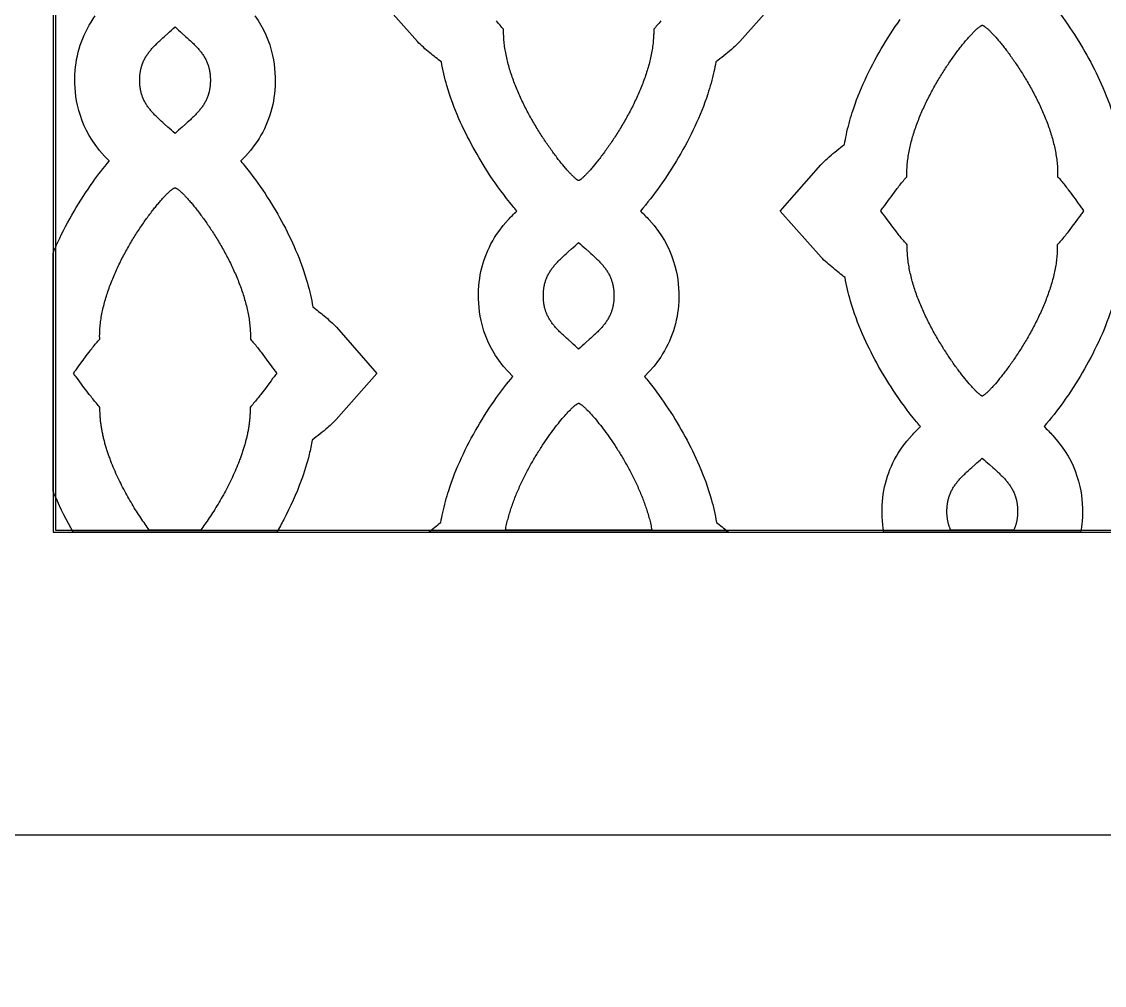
# Model space of a CAD drawing. Extents: x -522 to 490, y -765 to 755.
# Drawn here: x -215.4 to 72.6, y -500 to -243.7 of the extents above; entities that cross this region are included whole.
import ezdxf

# ---------------------------------------------------------------- set-up
doc = ezdxf.new("R2010")
doc.units = 0
doc.layers.add('Nível_Padrão', color=1, linetype='CONTINUOUS')

msp = doc.modelspace()

# ---------------------------------------------------------------- linework, layer by layer
at = {"layer": 'Nível_Padrão'}
for points in [[(-287.48, 415.45), (-287.48, -415.45), (-323.86, -451.83), (-323.86, -451.83, 0.414214), (-323.86, -468.09), (-295.31, -496.64, 0.414214), (-279.04, -496.64), (-242.37, -459.97), (242.37, -459.97), (279.04, -496.64, 0.414214), (295.31, -496.64), (323.86, -468.09, 0.414214), (323.86, -451.83), (287.48, -415.45), (287.48, 415.45)], [(-13.52, -236.7), (-24.34, -248.95, -0.022597), (-26.59, -251.07, -0.016332), (-30.74, -254.39, -0.015153), (-31.26, -257.02, -0.024314), (-32.89, -262.91, -0.029795), (-36.33, -271.56, -0.044806), (-45.65, -287.45, -0.025143), (-50.8, -294.04, -0.018552), (-48.46, -296.41), (-47.18, -297.9), (-45.97, -299.48, -0.10174), (-41.28, -309.99, -0.073786), (-40.69, -319.22, -0.136917), (-45.97, -333.69), (-47.18, -335.27), (-48.46, -336.76), (-49.7, -338.06), (-49.73, -338.09, -0.010994), (-48.56, -339.5, -0.023432), (-43.29, -346.76, -0.044194), (-35.15, -361.75, -0.032601), (-32, -370.59, -0.029067), (-30.59, -376.87, -0.009086), (-27.54, -379.29, -0.001908), (-27.32, -379.47), (-107.13, -379.47, -0.012931), (-103.87, -376.87, -0.0151), (-103.38, -374.27, -0.024526), (-101.79, -368.35, -0.030257), (-98.39, -359.67, -0.046542), (-89.04, -343.65, -0.021976), (-84.73, -338.09), (-84.76, -338.06), (-86, -336.76), (-87.28, -335.27), (-88.49, -333.69, -0.10174), (-93.18, -323.18, -0.073786), (-93.77, -313.95, -0.136917), (-88.49, -299.48), (-87.28, -297.9), (-86, -296.41, -0.018552), (-83.66, -294.04, -0.010911), (-84.76, -292.75, -0.026422), (-90.91, -284.37, -0.042848), (-99.06, -269.48, -0.032174), (-102.26, -260.68, -0.029044), (-103.72, -254.39, -0.009153), (-106.84, -251.94, -0.028832), (-110.11, -248.95), (-120.94, -236.7)], [(58.79, -238.95, -0.023432), (64.06, -246.21, -0.044194), (72.2, -261.2, -0.032601), (75.35, -270.04, -0.029067)], [(-153.32, -242.15, -0.10174), (-148.63, -252.65, -0.073786), (-148.04, -261.88, -0.136917), (-153.32, -276.35), (-154.53, -277.93), (-155.81, -279.43), (-157.05, -280.72), (-157.08, -280.75, -0.010994), (-155.91, -282.16, -0.023432), (-150.64, -289.42, -0.044194), (-142.5, -304.42, -0.032601), (-139.35, -313.25, -0.029067), (-137.94, -319.53, -0.009086), (-134.89, -321.95, -0.028841), (-131.64, -324.95), (-120.87, -337.25), (-131.69, -349.5, -0.022597), (-133.94, -351.62, -0.016332), (-138.09, -354.95, -0.019619), (-138.89, -358.79, -0.027703), (-141.02, -365.72, -0.033313), (-145.65, -376.08, -0.009383), (-147.52, -379.47), (-201.64, -379.47, -0.026664), (-206.41, -370.04, -0.005028), (-206.99, -368.69), (-206.99, -368.69), (-206.99, -305.17, -0.010058), (-205.74, -302.33, -0.046542), (-196.39, -286.31, -0.021976), (-192.08, -280.75), (-192.11, -280.72), (-193.35, -279.43), (-194.63, -277.93), (-195.84, -276.35, -0.10174), (-200.53, -265.85, -0.073786), (-201.12, -256.62, -0.136917), (-195.84, -242.15)], [(74.46, -320.25, -0.029795), (71.02, -328.89, -0.044806), (61.7, -344.79, -0.025143), (56.55, -351.38, -0.018552), (58.89, -353.75), (60.17, -355.24), (61.38, -356.82, -0.10174), (66.07, -367.33, -0.073786), (66.66, -376.56, -0.025683), (66.28, -379.47), (13.97, -379.47, -0.065256), (13.58, -371.29, -0.136917), (18.86, -356.82), (20.07, -355.24), (21.35, -353.75, -0.018552), (23.69, -351.38, -0.010911), (22.59, -350.09, -0.026422), (16.44, -341.71, -0.042848), (8.29, -326.82, -0.032174), (5.09, -318.02, -0.029044), (3.63, -311.73, -0.009153), (0.51, -309.28, -0.028832), (-2.76, -306.29), (-13.59, -294.04), (-2.82, -281.74, -0.022613), (-0.59, -279.61, -0.016223), (3.48, -276.31, -0.0151), (3.97, -273.71, -0.024526), (5.56, -267.8, -0.030257), (8.96, -259.12, -0.046542), (18.31, -243.09, -0.021976)]]:
    msp.add_lwpolyline(points, format="xyb", dxfattribs=at)
for points in [[(-206.99, -379.47), (206.99, -379.47), (206.99, 379.47), (-206.99, 379.47), (-206.99, -379.47)], [(-206.41, -378.9), (206.41, -378.9), (206.41, 378.9), (-206.41, 378.9), (-206.41, -378.9)], [(40.12, -244.61), (40.19, -244.63), (40.27, -244.66), (40.35, -244.7), (40.44, -244.75), (40.53, -244.8), (40.63, -244.86), (40.73, -244.93), (40.83, -245.01), (40.94, -245.09), (41.06, -245.18), (41.18, -245.28), (41.3, -245.38), (41.43, -245.49), (41.56, -245.61), (41.7, -245.73), (41.84, -245.86), (41.99, -246), (42.14, -246.14), (42.29, -246.29), (42.44, -246.45), (42.6, -246.61), (42.77, -246.78), (42.93, -246.96), (43.1, -247.14), (43.27, -247.33), (43.45, -247.52), (43.63, -247.72), (43.81, -247.92), (43.99, -248.13), (44.18, -248.35), (44.37, -248.57), (44.56, -248.8), (44.76, -249.03), (44.95, -249.27), (45.15, -249.51), (45.35, -249.76), (45.55, -250.01), (45.76, -250.27), (45.96, -250.54), (46.17, -250.8), (46.38, -251.08), (46.59, -251.35), (46.81, -251.64), (47.02, -251.92), (47.24, -252.22), (47.45, -252.51), (47.67, -252.81), (47.89, -253.12), (48.11, -253.43), (48.33, -253.74), (48.55, -254.06), (48.77, -254.38), (48.99, -254.7), (49.22, -255.03), (49.44, -255.36), (49.66, -255.7), (49.89, -256.04), (50.11, -256.38), (50.33, -256.73), (50.55, -257.08), (50.78, -257.44), (51, -257.79), (51.22, -258.15), (51.44, -258.52), (51.66, -258.88), (51.88, -259.25), (52.1, -259.62), (52.32, -260), (52.54, -260.38), (52.75, -260.76), (52.97, -261.14), (53.18, -261.53), (53.39, -261.92), (53.6, -262.31), (53.81, -262.7), (54.02, -263.09), (54.23, -263.49), (54.43, -263.89), (54.63, -264.29), (54.83, -264.7), (55.03, -265.1), (55.22, -265.51), (55.42, -265.92), (55.61, -266.33), (55.8, -266.74), (55.98, -267.15), (56.16, -267.57), (56.34, -267.98), (56.52, -268.4), (56.7, -268.82), (56.87, -269.24), (57.03, -269.66), (57.2, -270.08), (57.36, -270.51), (57.52, -270.93), (57.67, -271.35), (57.82, -271.78), (57.97, -272.2), (58.11, -272.63), (58.25, -273.06), (58.38, -273.49), (58.52, -273.91), (58.64, -274.34), (58.76, -274.77), (58.88, -275.2), (59, -275.62), (59.1, -276.05), (59.21, -276.48), (59.31, -276.91), (59.4, -277.34), (59.49, -277.76), (59.57, -278.19), (59.65, -278.62), (59.73, -279.04), (59.8, -279.47), (59.86, -279.89), (59.92, -280.31), (59.97, -280.74), (60.01, -281.16), (60.05, -281.58), (60.09, -282), (60.12, -282.42), (60.13, -282.63), (60.14, -282.84), (60.15, -283.04), (60.16, -283.25), (60.16, -283.46), (60.17, -283.67), (60.17, -283.87), (60.17, -284.08), (60.17, -284.29), (60.17, -284.49), (60.16, -284.7), (60.16, -284.9), (60.39, -285.16), (60.62, -285.42), (60.86, -285.69), (61.09, -285.97), (61.33, -286.26), (61.57, -286.55), (61.8, -286.84), (62.04, -287.14), (62.28, -287.45), (62.52, -287.75), (62.75, -288.06), (62.99, -288.37), (63.46, -289), (63.92, -289.62), (64.38, -290.24), (64.82, -290.84), (65.67, -292.01), (66.07, -292.55), (66.46, -293.07), (66.64, -293.31), (66.82, -293.55), (67, -293.77), (67.16, -293.98), (66.99, -294.2), (66.82, -294.42), (66.64, -294.66), (66.45, -294.9), (66.06, -295.41), (65.66, -295.96), (64.79, -297.12), (64.34, -297.72), (63.88, -298.34), (63.42, -298.96), (62.94, -299.58), (62.7, -299.89), (62.46, -300.2), (62.22, -300.51), (61.98, -300.81), (61.74, -301.11), (61.5, -301.4), (61.26, -301.69), (61.02, -301.97), (60.78, -302.25), (60.55, -302.52), (60.31, -302.78), (60.08, -303.04), (60.08, -303.24), (60.08, -303.45), (60.08, -303.66), (60.08, -303.86), (60.08, -304.07), (60.08, -304.27), (60.07, -304.48), (60.06, -304.69), (60.05, -304.9), (60.04, -305.11), (60.03, -305.31), (60.02, -305.52), (59.98, -305.94), (59.95, -306.36), (59.9, -306.78), (59.85, -307.2), (59.8, -307.63), (59.74, -308.05), (59.67, -308.47), (59.6, -308.9), (59.52, -309.32), (59.44, -309.75), (59.35, -310.18), (59.26, -310.6), (59.16, -311.03), (59.06, -311.46), (58.95, -311.89), (58.84, -312.31), (58.72, -312.74), (58.6, -313.17), (58.47, -313.6), (58.34, -314.02), (58.21, -314.45), (58.07, -314.88), (57.93, -315.3), (57.78, -315.73), (57.63, -316.16), (57.48, -316.58), (57.32, -317), (57.16, -317.43), (57, -317.85), (56.83, -318.27), (56.66, -318.69), (56.49, -319.11), (56.31, -319.53), (56.13, -319.95), (55.95, -320.36), (55.76, -320.78), (55.57, -321.19), (55.38, -321.6), (55.19, -322.01), (55, -322.42), (54.8, -322.83), (54.6, -323.23), (54.4, -323.63), (54.19, -324.03), (53.99, -324.43), (53.78, -324.83), (53.57, -325.23), (53.36, -325.62), (53.15, -326.01), (52.93, -326.4), (52.72, -326.78), (52.5, -327.16), (52.29, -327.54), (52.07, -327.92), (51.85, -328.29), (51.63, -328.67), (51.41, -329.04), (51.19, -329.4), (50.96, -329.76), (50.74, -330.12), (50.52, -330.48), (50.3, -330.83), (50.07, -331.18), (49.85, -331.53), (49.63, -331.87), (49.4, -332.21), (49.18, -332.55), (48.96, -332.88), (48.74, -333.21), (48.52, -333.53), (48.3, -333.85), (48.08, -334.17), (47.86, -334.48), (47.64, -334.79), (47.42, -335.1), (47.21, -335.39), (46.99, -335.69), (46.78, -335.98), (46.56, -336.27), (46.35, -336.55), (46.14, -336.83), (45.94, -337.1), (45.73, -337.37), (45.53, -337.63), (45.13, -338.14), (44.73, -338.63), (44.35, -339.1), (43.98, -339.55), (43.61, -339.97), (43.44, -340.18), (43.26, -340.38), (43.09, -340.57), (42.92, -340.76), (42.76, -340.94), (42.6, -341.11), (42.44, -341.28), (42.29, -341.44), (42.14, -341.6), (41.99, -341.75), (41.85, -341.89), (41.71, -342.03), (41.58, -342.16), (41.45, -342.28), (41.32, -342.4), (41.2, -342.51), (41.08, -342.61), (40.97, -342.71), (40.86, -342.8), (40.76, -342.88), (40.66, -342.96), (40.57, -343.02), (40.48, -343.08), (40.4, -343.14), (40.32, -343.18), (40.25, -343.22), (40.18, -343.25), (40.12, -343.27), (40.06, -343.25), (39.99, -343.22), (39.92, -343.18), (39.84, -343.14), (39.76, -343.08), (39.67, -343.02), (39.58, -342.96), (39.48, -342.88), (39.38, -342.8), (39.27, -342.71), (39.16, -342.61), (39.04, -342.51), (38.92, -342.4), (38.79, -342.28), (38.66, -342.16), (38.53, -342.03), (38.39, -341.89), (38.25, -341.75), (38.1, -341.6), (37.95, -341.44), (37.8, -341.28), (37.64, -341.11), (37.48, -340.94), (37.32, -340.76), (37.15, -340.57), (36.98, -340.38), (36.81, -340.18), (36.63, -339.97), (36.27, -339.55), (35.89, -339.1), (35.51, -338.63), (35.12, -338.14), (34.71, -337.63), (34.51, -337.37), (34.31, -337.1), (34.1, -336.83), (33.89, -336.55), (33.68, -336.27), (33.47, -335.98), (33.25, -335.69), (33.04, -335.39), (32.82, -335.1), (32.6, -334.79), (32.38, -334.48), (32.17, -334.17), (31.95, -333.85), (31.72, -333.53), (31.5, -333.21), (31.28, -332.88), (31.06, -332.55), (30.84, -332.21), (30.61, -331.87), (30.39, -331.53), (30.17, -331.18), (29.94, -330.83), (29.72, -330.48), (29.5, -330.12), (29.28, -329.76), (29.06, -329.4), (28.83, -329.04), (28.61, -328.67), (28.39, -328.29), (28.17, -327.92), (27.96, -327.54), (27.74, -327.16), (27.52, -326.78), (27.31, -326.4), (27.09, -326.01), (26.88, -325.62), (26.67, -325.23), (26.46, -324.83), (26.25, -324.43), (26.05, -324.03), (25.84, -323.63), (25.64, -323.23), (25.44, -322.83), (25.25, -322.42), (25.05, -322.01), (24.86, -321.6), (24.67, -321.19), (24.48, -320.78), (24.29, -320.36), (24.11, -319.95), (23.93, -319.53), (23.75, -319.11), (23.58, -318.69), (23.41, -318.27), (23.24, -317.85), (23.08, -317.43), (22.92, -317), (22.76, -316.58), (22.61, -316.16), (22.46, -315.73), (22.31, -315.3), (22.17, -314.88), (22.03, -314.45), (21.9, -314.02), (21.77, -313.6), (21.64, -313.17), (21.52, -312.74), (21.4, -312.31), (21.29, -311.89), (21.18, -311.46), (21.08, -311.03), (20.98, -310.6), (20.89, -310.18), (20.8, -309.75), (20.72, -309.32), (20.64, -308.9), (20.57, -308.47), (20.5, -308.05), (20.44, -307.63), (20.39, -307.2), (20.34, -306.78), (20.29, -306.36), (20.26, -305.94), (20.22, -305.52), (20.21, -305.31), (20.2, -305.11), (20.19, -304.9), (20.18, -304.69), (20.17, -304.48), (20.17, -304.27), (20.16, -304.07), (20.16, -303.86), (20.16, -303.66), (20.16, -303.45), (20.16, -303.24), (20.16, -303.04), (19.93, -302.78), (19.7, -302.52), (19.46, -302.25), (19.22, -301.97), (18.98, -301.69), (18.74, -301.4), (18.5, -301.11), (18.26, -300.81), (18.02, -300.51), (17.78, -300.2), (17.54, -299.89), (17.3, -299.58), (16.83, -298.96), (16.36, -298.34), (15.9, -297.72), (15.45, -297.12), (14.59, -295.96), (14.18, -295.41), (13.79, -294.9), (13.6, -294.66), (13.42, -294.42), (13.25, -294.2), (13.08, -293.98), (13.25, -293.77), (13.42, -293.55), (13.6, -293.31), (13.78, -293.07), (14.17, -292.55), (14.57, -292.01), (15.42, -290.84), (15.86, -290.24), (16.32, -289.62), (16.78, -289), (17.25, -288.37), (17.49, -288.06), (17.72, -287.75), (17.96, -287.45), (18.2, -287.14), (18.44, -286.84), (18.68, -286.55), (18.91, -286.26), (19.15, -285.97), (19.39, -285.69), (19.62, -285.42), (19.85, -285.16), (20.09, -284.9), (20.08, -284.7), (20.08, -284.49), (20.07, -284.29), (20.07, -284.08), (20.07, -283.87), (20.08, -283.67), (20.08, -283.46), (20.09, -283.25), (20.09, -283.04), (20.1, -282.84), (20.11, -282.63), (20.12, -282.42), (20.15, -282), (20.19, -281.58), (20.23, -281.16), (20.27, -280.74), (20.32, -280.31), (20.38, -279.89), (20.45, -279.47), (20.51, -279.04), (20.59, -278.62), (20.67, -278.19), (20.75, -277.76), (20.84, -277.34), (20.93, -276.91), (21.03, -276.48), (21.14, -276.05), (21.25, -275.62), (21.36, -275.2), (21.48, -274.77), (21.6, -274.34), (21.73, -273.91), (21.86, -273.49), (21.99, -273.06), (22.13, -272.63), (22.27, -272.2), (22.42, -271.78), (22.57, -271.35), (22.72, -270.93), (22.88, -270.51), (23.04, -270.08), (23.21, -269.66), (23.38, -269.24), (23.55, -268.82), (23.72, -268.4), (23.9, -267.98), (24.08, -267.57), (24.26, -267.15), (24.45, -266.74), (24.63, -266.33), (24.82, -265.92), (25.02, -265.51), (25.21, -265.1), (25.41, -264.7), (25.61, -264.29), (25.81, -263.89), (26.02, -263.49), (26.22, -263.09), (26.43, -262.7), (26.64, -262.31), (26.85, -261.92), (27.06, -261.53), (27.27, -261.14), (27.49, -260.76), (27.7, -260.38), (27.92, -260), (28.14, -259.62), (28.36, -259.25), (28.58, -258.88), (28.8, -258.52), (29.02, -258.15), (29.24, -257.79), (29.46, -257.44), (29.69, -257.08), (29.91, -256.73), (30.13, -256.38), (30.36, -256.04), (30.58, -255.7), (30.8, -255.36), (31.03, -255.03), (31.25, -254.7), (31.47, -254.38), (31.69, -254.06), (31.91, -253.74), (32.13, -253.43), (32.35, -253.12), (32.57, -252.81), (32.79, -252.51), (33, -252.22), (33.22, -251.92), (33.43, -251.64), (33.65, -251.35), (33.86, -251.08), (34.07, -250.8), (34.28, -250.54), (34.48, -250.27), (34.69, -250.01), (34.89, -249.76), (35.09, -249.51), (35.29, -249.27), (35.49, -249.03), (35.68, -248.8), (35.87, -248.57), (36.06, -248.35), (36.25, -248.13), (36.43, -247.92), (36.61, -247.72), (36.79, -247.52), (36.97, -247.33), (37.14, -247.14), (37.31, -246.96), (37.48, -246.78), (37.64, -246.61), (37.8, -246.45), (37.95, -246.29), (38.11, -246.14), (38.25, -246), (38.4, -245.86), (38.54, -245.73), (38.68, -245.61), (38.81, -245.49), (38.94, -245.38), (39.06, -245.28), (39.18, -245.18), (39.3, -245.09), (39.41, -245.01), (39.52, -244.93), (39.62, -244.86), (39.71, -244.8), (39.81, -244.75), (39.89, -244.7), (39.97, -244.66), (40.05, -244.63), (40.12, -244.61)], [(-183.97, -259.25), (-183.97, -259.09), (-183.97, -258.93), (-183.97, -258.78), (-183.96, -258.62), (-183.95, -258.47), (-183.94, -258.32), (-183.94, -258.17), (-183.92, -258.02), (-183.91, -257.88), (-183.9, -257.73), (-183.88, -257.59), (-183.86, -257.44), (-183.85, -257.3), (-183.83, -257.16), (-183.8, -257.02), (-183.78, -256.89), (-183.76, -256.75), (-183.73, -256.62), (-183.7, -256.48), (-183.68, -256.35), (-183.65, -256.22), (-183.62, -256.09), (-183.58, -255.96), (-183.55, -255.83), (-183.52, -255.7), (-183.48, -255.58), (-183.44, -255.45), (-183.4, -255.33), (-183.36, -255.21), (-183.32, -255.09), (-183.28, -254.97), (-183.23, -254.85), (-183.14, -254.61), (-183.05, -254.38), (-182.94, -254.15), (-182.84, -253.92), (-182.73, -253.7), (-182.61, -253.48), (-182.49, -253.26), (-182.37, -253.05), (-182.24, -252.84), (-182.11, -252.63), (-181.97, -252.42), (-181.83, -252.22), (-181.68, -252.02), (-181.53, -251.82), (-181.38, -251.62), (-181.22, -251.42), (-181.06, -251.23), (-180.9, -251.03), (-180.73, -250.84), (-180.55, -250.65), (-180.38, -250.46), (-180.2, -250.27), (-180.02, -250.08), (-179.83, -249.89), (-179.64, -249.7), (-179.45, -249.51), (-179.25, -249.32), (-179.06, -249.13), (-178.86, -248.94), (-178.65, -248.75), (-178.24, -248.37), (-177.81, -247.98), (-177.37, -247.59), (-176.47, -246.79), (-176.01, -246.38), (-175.54, -245.96), (-175.06, -245.53), (-174.58, -245.08), (-174.1, -245.53), (-173.62, -245.96), (-173.15, -246.38), (-172.69, -246.79), (-171.79, -247.59), (-171.35, -247.98), (-170.92, -248.37), (-170.51, -248.75), (-170.3, -248.94), (-170.1, -249.13), (-169.9, -249.32), (-169.71, -249.51), (-169.52, -249.7), (-169.33, -249.89), (-169.14, -250.08), (-168.96, -250.27), (-168.78, -250.46), (-168.61, -250.65), (-168.43, -250.84), (-168.26, -251.03), (-168.1, -251.23), (-167.94, -251.42), (-167.78, -251.62), (-167.63, -251.82), (-167.48, -252.02), (-167.33, -252.22), (-167.19, -252.42), (-167.05, -252.63), (-166.92, -252.84), (-166.79, -253.05), (-166.67, -253.26), (-166.55, -253.48), (-166.43, -253.7), (-166.32, -253.92), (-166.21, -254.15), (-166.11, -254.38), (-166.02, -254.61), (-165.93, -254.85), (-165.88, -254.97), (-165.84, -255.09), (-165.8, -255.21), (-165.76, -255.33), (-165.72, -255.45), (-165.68, -255.58), (-165.64, -255.7), (-165.61, -255.83), (-165.58, -255.96), (-165.54, -256.09), (-165.51, -256.22), (-165.48, -256.35), (-165.45, -256.48), (-165.43, -256.62), (-165.4, -256.75), (-165.38, -256.89), (-165.36, -257.02), (-165.33, -257.16), (-165.31, -257.3), (-165.3, -257.44), (-165.28, -257.59), (-165.26, -257.73), (-165.25, -257.88), (-165.24, -258.02), (-165.22, -258.17), (-165.21, -258.32), (-165.21, -258.47), (-165.2, -258.62), (-165.19, -258.78), (-165.19, -258.93), (-165.19, -259.09), (-165.19, -259.25), (-165.19, -259.41), (-165.19, -259.56), (-165.19, -259.72), (-165.2, -259.87), (-165.21, -260.02), (-165.21, -260.18), (-165.22, -260.32), (-165.24, -260.47), (-165.25, -260.62), (-165.26, -260.76), (-165.28, -260.91), (-165.3, -261.05), (-165.31, -261.19), (-165.33, -261.33), (-165.36, -261.47), (-165.38, -261.61), (-165.4, -261.74), (-165.43, -261.88), (-165.45, -262.01), (-165.48, -262.15), (-165.51, -262.28), (-165.54, -262.41), (-165.58, -262.54), (-165.61, -262.66), (-165.64, -262.79), (-165.68, -262.92), (-165.72, -263.04), (-165.76, -263.16), (-165.8, -263.29), (-165.84, -263.41), (-165.88, -263.53), (-165.93, -263.65), (-166.02, -263.89), (-166.11, -264.12), (-166.21, -264.35), (-166.32, -264.57), (-166.43, -264.8), (-166.55, -265.02), (-166.67, -265.23), (-166.79, -265.45), (-166.92, -265.66), (-167.05, -265.87), (-167.19, -266.07), (-167.33, -266.28), (-167.48, -266.48), (-167.63, -266.68), (-167.78, -266.88), (-167.94, -267.07), (-168.1, -267.27), (-168.26, -267.46), (-168.43, -267.66), (-168.61, -267.85), (-168.78, -268.04), (-168.96, -268.23), (-169.14, -268.42), (-169.33, -268.61), (-169.52, -268.8), (-169.71, -268.99), (-169.9, -269.17), (-170.1, -269.36), (-170.3, -269.55), (-170.51, -269.74), (-170.92, -270.13), (-171.35, -270.51), (-171.79, -270.9), (-172.69, -271.7), (-173.15, -272.11), (-173.62, -272.54), (-174.1, -272.97), (-174.58, -273.41), (-175.06, -272.97), (-175.54, -272.54), (-176.01, -272.11), (-176.47, -271.7), (-177.37, -270.9), (-177.81, -270.51), (-178.24, -270.13), (-178.65, -269.74), (-178.86, -269.55), (-179.06, -269.36), (-179.25, -269.17), (-179.45, -268.99), (-179.64, -268.8), (-179.83, -268.61), (-180.02, -268.42), (-180.2, -268.23), (-180.38, -268.04), (-180.55, -267.85), (-180.73, -267.66), (-180.9, -267.46), (-181.06, -267.27), (-181.22, -267.07), (-181.38, -266.88), (-181.53, -266.68), (-181.68, -266.48), (-181.83, -266.28), (-181.97, -266.07), (-182.11, -265.87), (-182.24, -265.66), (-182.37, -265.45), (-182.49, -265.23), (-182.61, -265.02), (-182.73, -264.8), (-182.84, -264.57), (-182.94, -264.35), (-183.05, -264.12), (-183.14, -263.89), (-183.23, -263.65), (-183.28, -263.53), (-183.32, -263.41), (-183.36, -263.29), (-183.4, -263.16), (-183.44, -263.04), (-183.48, -262.92), (-183.52, -262.79), (-183.55, -262.66), (-183.58, -262.54), (-183.62, -262.41), (-183.65, -262.28), (-183.68, -262.15), (-183.7, -262.01), (-183.73, -261.88), (-183.76, -261.74), (-183.78, -261.61), (-183.8, -261.47), (-183.83, -261.33), (-183.85, -261.19), (-183.86, -261.05), (-183.88, -260.91), (-183.9, -260.76), (-183.91, -260.62), (-183.92, -260.47), (-183.94, -260.32), (-183.94, -260.18), (-183.95, -260.02), (-183.96, -259.87), (-183.97, -259.72), (-183.97, -259.56), (-183.97, -259.41), (-183.97, -259.25)], [(-167.74, -378.9), (-181.42, -378.9), (-181.7, -378.52), (-181.98, -378.13), (-182.26, -377.73), (-182.54, -377.33), (-182.83, -376.92), (-183.12, -376.51), (-183.4, -376.08), (-183.69, -375.65), (-183.98, -375.22), (-184.27, -374.77), (-184.56, -374.33), (-184.85, -373.87), (-185.14, -373.41), (-185.43, -372.95), (-185.72, -372.48), (-186, -372), (-186.29, -371.52), (-186.57, -371.04), (-186.86, -370.55), (-187.14, -370.05), (-187.42, -369.55), (-187.7, -369.05), (-187.97, -368.54), (-188.24, -368.03), (-188.51, -367.52), (-188.78, -367), (-189.04, -366.47), (-189.3, -365.95), (-189.55, -365.42), (-189.81, -364.89), (-190.05, -364.36), (-190.3, -363.82), (-190.54, -363.28), (-190.77, -362.74), (-191, -362.2), (-191.22, -361.65), (-191.44, -361.1), (-191.66, -360.55), (-191.76, -360.28), (-191.86, -360), (-191.96, -359.73), (-192.06, -359.45), (-192.16, -359.18), (-192.26, -358.9), (-192.35, -358.62), (-192.45, -358.35), (-192.54, -358.07), (-192.63, -357.79), (-192.72, -357.52), (-192.8, -357.24), (-192.89, -356.96), (-192.97, -356.68), (-193.05, -356.4), (-193.13, -356.13), (-193.21, -355.85), (-193.29, -355.57), (-193.36, -355.29), (-193.43, -355.02), (-193.5, -354.74), (-193.57, -354.46), (-193.63, -354.18), (-193.7, -353.9), (-193.76, -353.63), (-193.82, -353.35), (-193.88, -353.07), (-193.93, -352.79), (-193.98, -352.52), (-194.03, -352.24), (-194.08, -351.97), (-194.13, -351.69), (-194.17, -351.41), (-194.21, -351.14), (-194.25, -350.86), (-194.29, -350.59), (-194.33, -350.31), (-194.36, -350.04), (-194.39, -349.77), (-194.41, -349.49), (-194.44, -349.22), (-194.46, -348.95), (-194.48, -348.68), (-194.5, -348.4), (-194.51, -348.13), (-194.52, -347.86), (-194.53, -347.59), (-194.54, -347.32), (-194.54, -347.06), (-194.54, -346.79), (-194.54, -346.52), (-194.54, -346.26), (-194.77, -346), (-195.01, -345.74), (-195.24, -345.47), (-195.48, -345.19), (-195.72, -344.9), (-195.96, -344.62), (-196.2, -344.32), (-196.44, -344.02), (-196.68, -343.72), (-196.92, -343.42), (-197.16, -343.11), (-197.4, -342.8), (-197.88, -342.18), (-198.34, -341.56), (-198.8, -340.94), (-199.25, -340.33), (-200.11, -339.17), (-200.52, -338.63), (-200.91, -338.12), (-201.1, -337.87), (-201.28, -337.64), (-201.45, -337.41), (-201.62, -337.2), (-201.45, -336.99), (-201.28, -336.76), (-201.1, -336.53), (-200.92, -336.28), (-200.53, -335.77), (-200.13, -335.22), (-199.28, -334.06), (-198.84, -333.45), (-198.38, -332.83), (-197.92, -332.21), (-197.45, -331.59), (-197.21, -331.28), (-196.98, -330.97), (-196.74, -330.66), (-196.5, -330.36), (-196.26, -330.06), (-196.02, -329.76), (-195.79, -329.47), (-195.55, -329.19), (-195.31, -328.91), (-195.08, -328.64), (-194.85, -328.37), (-194.61, -328.12), (-194.62, -327.91), (-194.62, -327.71), (-194.63, -327.5), (-194.63, -327.3), (-194.63, -327.09), (-194.62, -326.88), (-194.62, -326.68), (-194.61, -326.47), (-194.61, -326.26), (-194.6, -326.05), (-194.59, -325.84), (-194.58, -325.63), (-194.55, -325.22), (-194.51, -324.8), (-194.47, -324.38), (-194.43, -323.95), (-194.38, -323.53), (-194.32, -323.11), (-194.26, -322.68), (-194.19, -322.26), (-194.11, -321.83), (-194.03, -321.41), (-193.95, -320.98), (-193.86, -320.55), (-193.77, -320.12), (-193.67, -319.7), (-193.56, -319.27), (-193.45, -318.84), (-193.34, -318.41), (-193.22, -317.98), (-193.1, -317.56), (-192.97, -317.13), (-192.84, -316.7), (-192.71, -316.27), (-192.57, -315.85), (-192.43, -315.42), (-192.28, -314.99), (-192.13, -314.57), (-191.98, -314.15), (-191.82, -313.72), (-191.66, -313.3), (-191.49, -312.88), (-191.33, -312.46), (-191.15, -312.04), (-190.98, -311.62), (-190.8, -311.2), (-190.62, -310.78), (-190.44, -310.37), (-190.26, -309.95), (-190.07, -309.54), (-189.88, -309.13), (-189.68, -308.72), (-189.49, -308.32), (-189.29, -307.91), (-189.09, -307.51), (-188.89, -307.11), (-188.69, -306.71), (-188.48, -306.31), (-188.27, -305.91), (-188.06, -305.52), (-187.85, -305.13), (-187.64, -304.74), (-187.43, -304.36), (-187.21, -303.97), (-187, -303.59), (-186.78, -303.22), (-186.56, -302.84), (-186.34, -302.47), (-186.12, -302.1), (-185.9, -301.73), (-185.68, -301.37), (-185.46, -301.01), (-185.24, -300.65), (-185.01, -300.3), (-184.79, -299.95), (-184.57, -299.6), (-184.34, -299.26), (-184.12, -298.92), (-183.9, -298.58), (-183.68, -298.25), (-183.45, -297.92), (-183.23, -297.59), (-183.01, -297.27), (-182.79, -296.95), (-182.57, -296.64), (-182.35, -296.33), (-182.13, -296.03), (-181.91, -295.73), (-181.7, -295.43), (-181.48, -295.14), (-181.27, -294.85), (-181.05, -294.57), (-180.84, -294.29), (-180.63, -294.02), (-180.42, -293.75), (-180.22, -293.49), (-180.01, -293.23), (-179.81, -292.98), (-179.61, -292.73), (-179.41, -292.48), (-179.21, -292.25), (-179.02, -292.01), (-178.83, -291.79), (-178.64, -291.57), (-178.45, -291.35), (-178.27, -291.14), (-178.09, -290.93), (-177.91, -290.73), (-177.73, -290.54), (-177.56, -290.35), (-177.39, -290.17), (-177.22, -290), (-177.06, -289.83), (-176.9, -289.67), (-176.75, -289.51), (-176.59, -289.36), (-176.45, -289.22), (-176.3, -289.08), (-176.16, -288.95), (-176.02, -288.82), (-175.89, -288.71), (-175.76, -288.6), (-175.64, -288.49), (-175.52, -288.39), (-175.4, -288.31), (-175.29, -288.22), (-175.19, -288.15), (-175.08, -288.08), (-174.99, -288.02), (-174.9, -287.96), (-174.81, -287.92), (-174.73, -287.88), (-174.65, -287.85), (-174.58, -287.83), (-174.51, -287.85), (-174.43, -287.88), (-174.35, -287.92), (-174.26, -287.96), (-174.17, -288.02), (-174.08, -288.08), (-173.97, -288.15), (-173.87, -288.22), (-173.76, -288.31), (-173.64, -288.39), (-173.52, -288.49), (-173.4, -288.6), (-173.27, -288.71), (-173.14, -288.82), (-173, -288.95), (-172.86, -289.08), (-172.71, -289.22), (-172.56, -289.36), (-172.41, -289.51), (-172.26, -289.67), (-172.1, -289.83), (-171.93, -290), (-171.77, -290.17), (-171.6, -290.35), (-171.43, -290.54), (-171.25, -290.73), (-171.07, -290.93), (-170.89, -291.14), (-170.71, -291.35), (-170.52, -291.57), (-170.33, -291.79), (-170.14, -292.01), (-169.95, -292.25), (-169.75, -292.48), (-169.55, -292.73), (-169.35, -292.98), (-169.15, -293.23), (-168.94, -293.49), (-168.74, -293.75), (-168.53, -294.02), (-168.32, -294.29), (-168.11, -294.57), (-167.89, -294.85), (-167.68, -295.14), (-167.46, -295.43), (-167.25, -295.73), (-167.03, -296.03), (-166.81, -296.33), (-166.59, -296.64), (-166.37, -296.95), (-166.15, -297.27), (-165.93, -297.59), (-165.71, -297.92), (-165.48, -298.25), (-165.26, -298.58), (-165.04, -298.92), (-164.82, -299.26), (-164.59, -299.6), (-164.37, -299.95), (-164.15, -300.3), (-163.92, -300.65), (-163.7, -301.01), (-163.48, -301.37), (-163.26, -301.73), (-163.04, -302.1), (-162.82, -302.47), (-162.6, -302.84), (-162.38, -303.22), (-162.16, -303.59), (-161.95, -303.97), (-161.73, -304.36), (-161.52, -304.74), (-161.31, -305.13), (-161.1, -305.52), (-160.89, -305.91), (-160.68, -306.31), (-160.47, -306.71), (-160.27, -307.11), (-160.07, -307.51), (-159.87, -307.91), (-159.67, -308.32), (-159.48, -308.72), (-159.28, -309.13), (-159.09, -309.54), (-158.9, -309.95), (-158.72, -310.37), (-158.54, -310.78), (-158.36, -311.2), (-158.18, -311.62), (-158.01, -312.04), (-157.83, -312.46), (-157.67, -312.88), (-157.5, -313.3), (-157.34, -313.72), (-157.18, -314.15), (-157.03, -314.57), (-156.88, -314.99), (-156.73, -315.42), (-156.59, -315.85), (-156.45, -316.27), (-156.32, -316.7), (-156.19, -317.13), (-156.06, -317.56), (-155.94, -317.98), (-155.82, -318.41), (-155.71, -318.84), (-155.6, -319.27), (-155.49, -319.7), (-155.39, -320.12), (-155.3, -320.55), (-155.21, -320.98), (-155.13, -321.41), (-155.05, -321.83), (-154.97, -322.26), (-154.9, -322.68), (-154.84, -323.11), (-154.78, -323.53), (-154.73, -323.95), (-154.69, -324.38), (-154.65, -324.8), (-154.61, -325.22), (-154.58, -325.63), (-154.57, -325.84), (-154.56, -326.05), (-154.55, -326.26), (-154.54, -326.47), (-154.54, -326.68), (-154.54, -326.88), (-154.53, -327.09), (-154.53, -327.3), (-154.53, -327.5), (-154.53, -327.71), (-154.54, -327.91), (-154.54, -328.12), (-154.31, -328.37), (-154.08, -328.64), (-153.85, -328.91), (-153.61, -329.19), (-153.37, -329.47), (-153.13, -329.76), (-152.9, -330.06), (-152.66, -330.36), (-152.42, -330.66), (-152.18, -330.97), (-151.95, -331.28), (-151.71, -331.59), (-151.24, -332.21), (-150.78, -332.83), (-150.32, -333.45), (-149.88, -334.06), (-149.03, -335.22), (-148.63, -335.77), (-148.24, -336.28), (-148.06, -336.53), (-147.88, -336.76), (-147.7, -336.99), (-147.54, -337.2), (-147.71, -337.41), (-147.88, -337.64), (-148.06, -337.87), (-148.25, -338.12), (-148.64, -338.63), (-149.05, -339.17), (-149.91, -340.33), (-150.36, -340.94), (-150.82, -341.56), (-151.28, -342.18), (-151.76, -342.8), (-152, -343.11), (-152.24, -343.42), (-152.48, -343.72), (-152.72, -344.02), (-152.96, -344.32), (-153.2, -344.62), (-153.44, -344.9), (-153.68, -345.19), (-153.92, -345.47), (-154.15, -345.74), (-154.39, -346), (-154.62, -346.26), (-154.62, -346.52), (-154.62, -346.79), (-154.62, -347.06), (-154.62, -347.32), (-154.63, -347.59), (-154.64, -347.86), (-154.65, -348.13), (-154.66, -348.4), (-154.68, -348.67), (-154.7, -348.94), (-154.72, -349.22), (-154.75, -349.49), (-154.77, -349.76), (-154.8, -350.03), (-154.83, -350.31), (-154.87, -350.58), (-154.9, -350.86), (-154.94, -351.13), (-154.99, -351.41), (-155.03, -351.68), (-155.08, -351.96), (-155.12, -352.23), (-155.17, -352.51), (-155.23, -352.78), (-155.28, -353.06), (-155.34, -353.34), (-155.4, -353.62), (-155.46, -353.89), (-155.52, -354.17), (-155.59, -354.45), (-155.66, -354.72), (-155.73, -355), (-155.8, -355.28), (-155.87, -355.56), (-155.95, -355.83), (-156.02, -356.11), (-156.1, -356.39), (-156.18, -356.67), (-156.27, -356.94), (-156.35, -357.22), (-156.44, -357.5), (-156.53, -357.78), (-156.62, -358.05), (-156.71, -358.33), (-156.8, -358.61), (-156.9, -358.88), (-156.99, -359.16), (-157.09, -359.43), (-157.19, -359.71), (-157.29, -359.99), (-157.39, -360.26), (-157.5, -360.54), (-157.71, -361.08), (-157.93, -361.63), (-158.15, -362.18), (-158.38, -362.72), (-158.62, -363.26), (-158.85, -363.8), (-159.1, -364.33), (-159.34, -364.87), (-159.6, -365.4), (-159.85, -365.93), (-160.11, -366.45), (-160.37, -366.97), (-160.64, -367.49), (-160.91, -368.01), (-161.18, -368.52), (-161.45, -369.03), (-161.73, -369.53), (-162.01, -370.03), (-162.29, -370.52), (-162.58, -371.02), (-162.86, -371.5), (-163.15, -371.98), (-163.43, -372.46), (-163.72, -372.93), (-164.01, -373.4), (-164.3, -373.86), (-164.59, -374.31), (-164.88, -374.76), (-165.17, -375.2), (-165.46, -375.64), (-165.75, -376.07), (-166.04, -376.5), (-166.33, -376.91), (-166.61, -377.32), (-166.9, -377.73), (-167.18, -378.13), (-167.46, -378.52), (-167.74, -378.9)], [(-76.62, -316.59), (-76.62, -316.43), (-76.62, -316.27), (-76.62, -316.12), (-76.61, -315.96), (-76.6, -315.81), (-76.59, -315.66), (-76.58, -315.51), (-76.57, -315.36), (-76.56, -315.21), (-76.55, -315.07), (-76.53, -314.92), (-76.51, -314.78), (-76.5, -314.64), (-76.48, -314.5), (-76.45, -314.36), (-76.43, -314.23), (-76.41, -314.09), (-76.38, -313.95), (-76.35, -313.82), (-76.33, -313.69), (-76.3, -313.56), (-76.27, -313.43), (-76.23, -313.3), (-76.2, -313.17), (-76.16, -313.04), (-76.13, -312.92), (-76.09, -312.79), (-76.05, -312.67), (-76.01, -312.55), (-75.97, -312.42), (-75.93, -312.3), (-75.88, -312.18), (-75.79, -311.95), (-75.7, -311.72), (-75.59, -311.49), (-75.49, -311.26), (-75.38, -311.04), (-75.26, -310.82), (-75.14, -310.6), (-75.02, -310.39), (-74.89, -310.18), (-74.76, -309.97), (-74.62, -309.76), (-74.48, -309.56), (-74.33, -309.36), (-74.18, -309.16), (-74.03, -308.96), (-73.87, -308.76), (-73.71, -308.57), (-73.54, -308.37), (-73.38, -308.18), (-73.2, -307.99), (-73.03, -307.8), (-72.85, -307.6), (-72.67, -307.42), (-72.48, -307.23), (-72.29, -307.04), (-72.1, -306.85), (-71.9, -306.66), (-71.71, -306.47), (-71.51, -306.28), (-71.3, -306.09), (-70.89, -305.71), (-70.46, -305.32), (-70.02, -304.93), (-69.12, -304.13), (-68.66, -303.72), (-68.19, -303.3), (-67.71, -302.87), (-67.23, -302.42), (-66.75, -302.87), (-66.27, -303.3), (-65.8, -303.72), (-65.34, -304.13), (-64.44, -304.93), (-64, -305.32), (-63.57, -305.71), (-63.16, -306.09), (-62.95, -306.28), (-62.75, -306.47), (-62.55, -306.66), (-62.36, -306.85), (-62.17, -307.04), (-61.98, -307.23), (-61.79, -307.42), (-61.61, -307.6), (-61.43, -307.8), (-61.26, -307.99), (-61.08, -308.18), (-60.91, -308.37), (-60.75, -308.57), (-60.59, -308.76), (-60.43, -308.96), (-60.28, -309.16), (-60.13, -309.36), (-59.98, -309.56), (-59.84, -309.76), (-59.7, -309.97), (-59.57, -310.18), (-59.44, -310.39), (-59.32, -310.6), (-59.2, -310.82), (-59.08, -311.04), (-58.97, -311.26), (-58.86, -311.49), (-58.76, -311.72), (-58.67, -311.95), (-58.58, -312.18), (-58.53, -312.3), (-58.49, -312.42), (-58.45, -312.55), (-58.41, -312.67), (-58.37, -312.79), (-58.33, -312.92), (-58.29, -313.04), (-58.26, -313.17), (-58.23, -313.3), (-58.19, -313.43), (-58.16, -313.56), (-58.13, -313.69), (-58.1, -313.82), (-58.08, -313.95), (-58.05, -314.09), (-58.03, -314.23), (-58.01, -314.36), (-57.98, -314.5), (-57.96, -314.64), (-57.95, -314.78), (-57.93, -314.92), (-57.91, -315.07), (-57.9, -315.21), (-57.89, -315.36), (-57.87, -315.51), (-57.86, -315.66), (-57.86, -315.81), (-57.85, -315.96), (-57.84, -316.12), (-57.84, -316.27), (-57.84, -316.43), (-57.84, -316.59), (-57.84, -316.74), (-57.84, -316.9), (-57.84, -317.06), (-57.85, -317.21), (-57.86, -317.36), (-57.86, -317.51), (-57.87, -317.66), (-57.89, -317.81), (-57.9, -317.96), (-57.91, -318.1), (-57.93, -318.25), (-57.95, -318.39), (-57.96, -318.53), (-57.98, -318.67), (-58.01, -318.81), (-58.03, -318.95), (-58.05, -319.08), (-58.08, -319.22), (-58.1, -319.35), (-58.13, -319.48), (-58.16, -319.62), (-58.19, -319.75), (-58.23, -319.87), (-58.26, -320), (-58.29, -320.13), (-58.33, -320.26), (-58.37, -320.38), (-58.41, -320.5), (-58.45, -320.63), (-58.49, -320.75), (-58.53, -320.87), (-58.58, -320.99), (-58.67, -321.22), (-58.76, -321.46), (-58.86, -321.69), (-58.97, -321.91), (-59.08, -322.13), (-59.2, -322.35), (-59.32, -322.57), (-59.44, -322.78), (-59.57, -323), (-59.7, -323.2), (-59.84, -323.41), (-59.98, -323.61), (-60.13, -323.82), (-60.28, -324.02), (-60.43, -324.21), (-60.59, -324.41), (-60.75, -324.61), (-60.91, -324.8), (-61.08, -324.99), (-61.26, -325.19), (-61.43, -325.38), (-61.61, -325.57), (-61.79, -325.76), (-61.98, -325.95), (-62.17, -326.14), (-62.36, -326.32), (-62.55, -326.51), (-62.75, -326.7), (-62.95, -326.89), (-63.16, -327.08), (-63.57, -327.46), (-64, -327.85), (-64.44, -328.24), (-65.34, -329.04), (-65.8, -329.45), (-66.27, -329.87), (-66.75, -330.31), (-67.23, -330.75), (-67.71, -330.31), (-68.19, -329.87), (-68.66, -329.45), (-69.12, -329.04), (-70.02, -328.24), (-70.46, -327.85), (-70.89, -327.46), (-71.3, -327.08), (-71.51, -326.89), (-71.71, -326.7), (-71.9, -326.51), (-72.1, -326.32), (-72.29, -326.14), (-72.48, -325.95), (-72.67, -325.76), (-72.85, -325.57), (-73.03, -325.38), (-73.2, -325.19), (-73.38, -324.99), (-73.54, -324.8), (-73.71, -324.61), (-73.87, -324.41), (-74.03, -324.21), (-74.18, -324.02), (-74.33, -323.82), (-74.48, -323.61), (-74.62, -323.41), (-74.76, -323.2), (-74.89, -323), (-75.02, -322.78), (-75.14, -322.57), (-75.26, -322.35), (-75.38, -322.13), (-75.49, -321.91), (-75.59, -321.69), (-75.7, -321.46), (-75.79, -321.22), (-75.88, -320.99), (-75.93, -320.87), (-75.97, -320.75), (-76.01, -320.63), (-76.05, -320.5), (-76.09, -320.38), (-76.13, -320.26), (-76.16, -320.13), (-76.2, -320), (-76.23, -319.87), (-76.27, -319.75), (-76.3, -319.62), (-76.33, -319.48), (-76.35, -319.35), (-76.38, -319.22), (-76.41, -319.08), (-76.43, -318.95), (-76.45, -318.81), (-76.48, -318.67), (-76.5, -318.53), (-76.51, -318.39), (-76.53, -318.25), (-76.55, -318.1), (-76.56, -317.96), (-76.57, -317.81), (-76.58, -317.66), (-76.59, -317.51), (-76.6, -317.36), (-76.61, -317.21), (-76.62, -317.06), (-76.62, -316.9), (-76.62, -316.74), (-76.62, -316.59)], [(-47.75, -378.9), (-86.71, -378.9), (-86.63, -378.52), (-86.56, -378.15), (-86.48, -377.77), (-86.39, -377.4), (-86.31, -377.02), (-86.22, -376.65), (-86.12, -376.27), (-86.02, -375.9), (-85.92, -375.52), (-85.82, -375.14), (-85.71, -374.77), (-85.6, -374.39), (-85.48, -374.02), (-85.36, -373.64), (-85.24, -373.27), (-85.12, -372.89), (-84.99, -372.52), (-84.86, -372.15), (-84.73, -371.77), (-84.59, -371.4), (-84.45, -371.03), (-84.31, -370.66), (-84.17, -370.29), (-84.02, -369.92), (-83.87, -369.55), (-83.72, -369.18), (-83.57, -368.81), (-83.41, -368.45), (-83.25, -368.08), (-83.09, -367.72), (-82.93, -367.35), (-82.76, -366.99), (-82.6, -366.63), (-82.43, -366.27), (-82.26, -365.91), (-82.09, -365.56), (-81.91, -365.2), (-81.74, -364.85), (-81.56, -364.49), (-81.38, -364.14), (-81.2, -363.79), (-81.02, -363.45), (-80.84, -363.1), (-80.65, -362.76), (-80.47, -362.41), (-80.28, -362.07), (-80.1, -361.73), (-79.91, -361.4), (-79.72, -361.06), (-79.53, -360.73), (-79.34, -360.4), (-79.15, -360.07), (-78.95, -359.74), (-78.76, -359.42), (-78.57, -359.1), (-78.37, -358.78), (-78.18, -358.46), (-77.98, -358.15), (-77.79, -357.84), (-77.59, -357.53), (-77.4, -357.22), (-77.2, -356.92), (-76.81, -356.31), (-76.42, -355.73), (-76.03, -355.15), (-75.64, -354.58), (-75.25, -354.03), (-74.87, -353.49), (-74.48, -352.96), (-74.11, -352.45), (-73.73, -351.95), (-73.36, -351.46), (-72.99, -350.99), (-72.63, -350.53), (-72.28, -350.09), (-71.93, -349.67), (-71.59, -349.26), (-71.26, -348.87), (-70.93, -348.5), (-70.62, -348.14), (-70.31, -347.8), (-70.01, -347.48), (-69.72, -347.18), (-69.44, -346.9), (-69.31, -346.76), (-69.18, -346.63), (-69.05, -346.51), (-68.92, -346.39), (-68.8, -346.28), (-68.68, -346.17), (-68.56, -346.06), (-68.45, -345.97), (-68.34, -345.87), (-68.23, -345.78), (-68.13, -345.7), (-68.03, -345.62), (-67.93, -345.55), (-67.84, -345.49), (-67.75, -345.43), (-67.66, -345.37), (-67.58, -345.32), (-67.5, -345.28), (-67.43, -345.24), (-67.36, -345.21), (-67.29, -345.18), (-67.23, -345.16), (-67.17, -345.18), (-67.1, -345.21), (-67.03, -345.24), (-66.96, -345.28), (-66.88, -345.32), (-66.8, -345.37), (-66.71, -345.43), (-66.62, -345.49), (-66.53, -345.55), (-66.43, -345.63), (-66.33, -345.7), (-66.23, -345.78), (-66.12, -345.87), (-66.01, -345.97), (-65.9, -346.06), (-65.78, -346.17), (-65.66, -346.28), (-65.54, -346.39), (-65.41, -346.51), (-65.28, -346.63), (-65.15, -346.76), (-65.01, -346.9), (-64.74, -347.18), (-64.45, -347.48), (-64.15, -347.8), (-63.84, -348.14), (-63.52, -348.5), (-63.2, -348.87), (-62.87, -349.26), (-62.52, -349.67), (-62.18, -350.1), (-61.82, -350.54), (-61.46, -350.99), (-61.1, -351.46), (-60.73, -351.95), (-60.35, -352.45), (-59.97, -352.96), (-59.59, -353.49), (-59.21, -354.03), (-58.82, -354.58), (-58.43, -355.15), (-58.04, -355.73), (-57.65, -356.32), (-57.25, -356.92), (-57.06, -357.22), (-56.86, -357.53), (-56.67, -357.84), (-56.47, -358.15), (-56.28, -358.47), (-56.08, -358.78), (-55.89, -359.1), (-55.7, -359.42), (-55.5, -359.75), (-55.31, -360.08), (-55.12, -360.4), (-54.93, -360.73), (-54.74, -361.07), (-54.55, -361.4), (-54.36, -361.74), (-54.17, -362.08), (-53.99, -362.42), (-53.8, -362.76), (-53.62, -363.1), (-53.43, -363.45), (-53.25, -363.8), (-53.07, -364.15), (-52.89, -364.5), (-52.72, -364.85), (-52.54, -365.21), (-52.37, -365.56), (-52.2, -365.92), (-52.03, -366.28), (-51.86, -366.64), (-51.69, -367), (-51.53, -367.36), (-51.36, -367.72), (-51.2, -368.08), (-51.05, -368.45), (-50.89, -368.82), (-50.74, -369.18), (-50.59, -369.55), (-50.44, -369.92), (-50.29, -370.29), (-50.15, -370.66), (-50, -371.03), (-49.87, -371.4), (-49.73, -371.78), (-49.6, -372.15), (-49.47, -372.52), (-49.34, -372.9), (-49.22, -373.27), (-49.09, -373.64), (-48.98, -374.02), (-48.86, -374.39), (-48.75, -374.77), (-48.64, -375.15), (-48.54, -375.52), (-48.43, -375.9), (-48.34, -376.27), (-48.24, -376.65), (-48.15, -377.02), (-48.06, -377.4), (-47.98, -377.77), (-47.9, -378.15), (-47.83, -378.52), (-47.75, -378.9)], [(48.5, -378.9), (31.74, -378.9), (31.68, -378.77), (31.62, -378.63), (31.56, -378.5), (31.51, -378.37), (31.46, -378.23), (31.4, -378.09), (31.35, -377.95), (31.31, -377.81), (31.26, -377.67), (31.21, -377.53), (31.17, -377.38), (31.13, -377.23), (31.09, -377.08), (31.06, -376.93), (31.02, -376.78), (30.99, -376.63), (30.96, -376.47), (30.93, -376.32), (30.9, -376.16), (30.88, -376), (30.85, -375.83), (30.83, -375.67), (30.81, -375.5), (30.79, -375.34), (30.78, -375.17), (30.77, -375), (30.75, -374.82), (30.74, -374.65), (30.74, -374.47), (30.73, -374.29), (30.73, -374.11), (30.73, -373.92), (30.73, -373.77), (30.73, -373.61), (30.74, -373.45), (30.74, -373.3), (30.75, -373.15), (30.76, -373), (30.77, -372.85), (30.78, -372.7), (30.79, -372.55), (30.8, -372.41), (30.82, -372.26), (30.84, -372.12), (30.86, -371.98), (30.88, -371.84), (30.9, -371.7), (30.92, -371.56), (30.94, -371.43), (30.97, -371.29), (31, -371.16), (31.02, -371.03), (31.05, -370.9), (31.08, -370.77), (31.12, -370.64), (31.15, -370.51), (31.19, -370.38), (31.22, -370.26), (31.26, -370.13), (31.3, -370.01), (31.34, -369.88), (31.38, -369.76), (31.42, -369.64), (31.47, -369.52), (31.56, -369.29), (31.65, -369.05), (31.76, -368.82), (31.86, -368.6), (31.97, -368.38), (32.09, -368.16), (32.21, -367.94), (32.33, -367.73), (32.46, -367.52), (32.59, -367.31), (32.73, -367.1), (32.87, -366.9), (33.02, -366.69), (33.17, -366.49), (33.32, -366.3), (33.48, -366.1), (33.64, -365.9), (33.81, -365.71), (33.97, -365.52), (34.15, -365.32), (34.32, -365.13), (34.5, -364.94), (34.68, -364.75), (34.87, -364.56), (35.06, -364.38), (35.25, -364.19), (35.45, -364), (35.64, -363.81), (35.84, -363.62), (36.05, -363.43), (36.46, -363.05), (36.89, -362.66), (37.33, -362.27), (38.23, -361.47), (38.69, -361.06), (39.16, -360.64), (39.64, -360.2), (40.12, -359.76), (40.6, -360.2), (41.08, -360.64), (41.55, -361.06), (42.01, -361.47), (42.91, -362.27), (43.35, -362.66), (43.78, -363.05), (44.19, -363.43), (44.4, -363.62), (44.6, -363.81), (44.8, -364), (44.99, -364.19), (45.18, -364.38), (45.37, -364.56), (45.56, -364.75), (45.74, -364.94), (45.92, -365.13), (46.1, -365.32), (46.27, -365.52), (46.44, -365.71), (46.6, -365.9), (46.76, -366.1), (46.92, -366.3), (47.07, -366.49), (47.22, -366.69), (47.37, -366.9), (47.51, -367.1), (47.65, -367.31), (47.78, -367.52), (47.91, -367.73), (48.03, -367.94), (48.15, -368.16), (48.27, -368.38), (48.38, -368.6), (48.49, -368.82), (48.59, -369.05), (48.68, -369.29), (48.78, -369.52), (48.82, -369.64), (48.86, -369.76), (48.9, -369.88), (48.94, -370.01), (48.98, -370.13), (49.02, -370.26), (49.06, -370.38), (49.09, -370.51), (49.12, -370.64), (49.16, -370.77), (49.19, -370.9), (49.22, -371.03), (49.25, -371.16), (49.27, -371.29), (49.3, -371.43), (49.32, -371.56), (49.35, -371.7), (49.37, -371.84), (49.39, -371.98), (49.41, -372.12), (49.42, -372.26), (49.44, -372.41), (49.45, -372.55), (49.46, -372.7), (49.48, -372.85), (49.49, -373), (49.49, -373.15), (49.5, -373.3), (49.51, -373.45), (49.51, -373.61), (49.51, -373.77), (49.51, -373.92), (49.51, -374.11), (49.51, -374.29), (49.5, -374.47), (49.5, -374.64), (49.49, -374.82), (49.48, -374.99), (49.46, -375.16), (49.45, -375.33), (49.43, -375.5), (49.41, -375.67), (49.39, -375.83), (49.37, -375.99), (49.34, -376.15), (49.31, -376.31), (49.29, -376.47), (49.25, -376.62), (49.22, -376.78), (49.19, -376.93), (49.15, -377.08), (49.11, -377.23), (49.07, -377.37), (49.03, -377.52), (48.98, -377.66), (48.94, -377.81), (48.89, -377.95), (48.84, -378.09), (48.79, -378.23), (48.73, -378.36), (48.68, -378.5), (48.62, -378.63), (48.56, -378.77), (48.5, -378.9)]]:
    msp.add_lwpolyline(points, close=True, dxfattribs=at)
msp.add_lwpolyline([(-45.37, -243.47), (-45.61, -243.77), (-45.85, -244.06), (-46.09, -244.35), (-46.33, -244.63), (-46.57, -244.91), (-46.8, -245.18), (-47.04, -245.45), (-47.27, -245.7), (-47.27, -245.91), (-47.27, -246.11), (-47.27, -246.32), (-47.27, -246.52), (-47.27, -246.73), (-47.27, -246.94), (-47.28, -247.14), (-47.29, -247.35), (-47.3, -247.56), (-47.31, -247.77), (-47.32, -247.98), (-47.33, -248.18), (-47.37, -248.6), (-47.4, -249.02), (-47.45, -249.44), (-47.5, -249.86), (-47.55, -250.29), (-47.61, -250.71), (-47.68, -251.13), (-47.75, -251.56), (-47.83, -251.99), (-47.91, -252.41), (-48, -252.84), (-48.09, -253.26), (-48.19, -253.69), (-48.29, -254.12), (-48.4, -254.55), (-48.51, -254.97), (-48.63, -255.4), (-48.75, -255.83), (-48.88, -256.26), (-49.01, -256.69), (-49.14, -257.11), (-49.28, -257.54), (-49.42, -257.97), (-49.57, -258.39), (-49.72, -258.82), (-49.87, -259.24), (-50.03, -259.67), (-50.19, -260.09), (-50.35, -260.51), (-50.52, -260.93), (-50.69, -261.35), (-50.86, -261.77), (-51.04, -262.19), (-51.22, -262.61), (-51.4, -263.02), (-51.59, -263.44), (-51.78, -263.85), (-51.97, -264.26), (-52.16, -264.67), (-52.35, -265.08), (-52.55, -265.49), (-52.75, -265.89), (-52.95, -266.3), (-53.16, -266.7), (-53.36, -267.1), (-53.57, -267.49), (-53.78, -267.89), (-53.99, -268.28), (-54.2, -268.67), (-54.42, -269.06), (-54.63, -269.44), (-54.85, -269.82), (-55.06, -270.2), (-55.28, -270.58), (-55.5, -270.96), (-55.72, -271.33), (-55.94, -271.7), (-56.16, -272.06), (-56.39, -272.43), (-56.61, -272.79), (-56.83, -273.14), (-57.05, -273.5), (-57.28, -273.84), (-57.5, -274.19), (-57.72, -274.53), (-57.95, -274.87), (-58.17, -275.21), (-58.39, -275.54), (-58.61, -275.87), (-58.83, -276.19), (-59.05, -276.52), (-59.27, -276.83), (-59.49, -277.14), (-59.71, -277.45), (-59.93, -277.76), (-60.15, -278.06), (-60.36, -278.35), (-60.57, -278.64), (-60.79, -278.93), (-61, -279.21), (-61.21, -279.49), (-61.41, -279.76), (-61.62, -280.03), (-61.82, -280.29), (-62.23, -280.8), (-62.62, -281.29), (-63, -281.76), (-63.38, -282.21), (-63.74, -282.63), (-63.91, -282.84), (-64.09, -283.04), (-64.26, -283.23), (-64.43, -283.42), (-64.59, -283.6), (-64.75, -283.77), (-64.91, -283.94), (-65.06, -284.1), (-65.21, -284.26), (-65.36, -284.41), (-65.5, -284.55), (-65.64, -284.69), (-65.77, -284.82), (-65.9, -284.94), (-66.03, -285.06), (-66.15, -285.17), (-66.27, -285.27), (-66.38, -285.37), (-66.49, -285.46), (-66.59, -285.54), (-66.69, -285.62), (-66.78, -285.68), (-66.87, -285.75), (-66.95, -285.8), (-67.03, -285.84), (-67.1, -285.88), (-67.17, -285.91), (-67.23, -285.94), (-67.29, -285.91), (-67.36, -285.88), (-67.43, -285.84), (-67.51, -285.8), (-67.59, -285.75), (-67.68, -285.68), (-67.77, -285.62), (-67.87, -285.54), (-67.97, -285.46), (-68.08, -285.37), (-68.19, -285.27), (-68.31, -285.17), (-68.43, -285.06), (-68.56, -284.94), (-68.69, -284.82), (-68.82, -284.69), (-68.96, -284.55), (-69.1, -284.41), (-69.25, -284.26), (-69.4, -284.1), (-69.55, -283.94), (-69.71, -283.77), (-69.87, -283.6), (-70.03, -283.42), (-70.2, -283.23), (-70.37, -283.04), (-70.54, -282.84), (-70.72, -282.63), (-71.08, -282.21), (-71.46, -281.76), (-71.84, -281.29), (-72.23, -280.8), (-72.64, -280.29), (-72.84, -280.03), (-73.05, -279.76), (-73.25, -279.49), (-73.46, -279.21), (-73.67, -278.93), (-73.89, -278.64), (-74.1, -278.35), (-74.31, -278.06), (-74.53, -277.76), (-74.75, -277.45), (-74.97, -277.14), (-75.18, -276.83), (-75.4, -276.52), (-75.63, -276.19), (-75.85, -275.87), (-76.07, -275.54), (-76.29, -275.21), (-76.51, -274.87), (-76.74, -274.53), (-76.96, -274.19), (-77.18, -273.84), (-77.41, -273.5), (-77.63, -273.14), (-77.85, -272.79), (-78.07, -272.43), (-78.3, -272.06), (-78.52, -271.7), (-78.74, -271.33), (-78.96, -270.96), (-79.18, -270.58), (-79.39, -270.2), (-79.61, -269.82), (-79.83, -269.44), (-80.04, -269.06), (-80.26, -268.67), (-80.47, -268.28), (-80.68, -267.89), (-80.89, -267.49), (-81.1, -267.1), (-81.3, -266.7), (-81.51, -266.3), (-81.71, -265.89), (-81.91, -265.49), (-82.1, -265.08), (-82.3, -264.67), (-82.49, -264.26), (-82.68, -263.85), (-82.87, -263.44), (-83.06, -263.02), (-83.24, -262.61), (-83.42, -262.19), (-83.6, -261.77), (-83.77, -261.35), (-83.94, -260.93), (-84.11, -260.51), (-84.27, -260.09), (-84.43, -259.67), (-84.59, -259.24), (-84.74, -258.82), (-84.89, -258.39), (-85.04, -257.97), (-85.18, -257.54), (-85.32, -257.11), (-85.45, -256.69), (-85.58, -256.26), (-85.71, -255.83), (-85.83, -255.4), (-85.95, -254.97), (-86.06, -254.55), (-86.17, -254.12), (-86.27, -253.69), (-86.37, -253.26), (-86.46, -252.84), (-86.55, -252.41), (-86.63, -251.99), (-86.71, -251.56), (-86.78, -251.13), (-86.85, -250.71), (-86.91, -250.29), (-86.96, -249.86), (-87.01, -249.44), (-87.06, -249.02), (-87.09, -248.6), (-87.13, -248.18), (-87.14, -247.98), (-87.15, -247.77), (-87.16, -247.56), (-87.17, -247.35), (-87.18, -247.14), (-87.18, -246.94), (-87.19, -246.73), (-87.19, -246.52), (-87.19, -246.32), (-87.19, -246.11), (-87.19, -245.91), (-87.19, -245.7), (-87.42, -245.45), (-87.65, -245.18), (-87.89, -244.91), (-88.13, -244.63), (-88.37, -244.35), (-88.61, -244.06), (-88.85, -243.77), (-89.09, -243.47)], dxfattribs=at)

doc.saveas('drawing.dxf')
